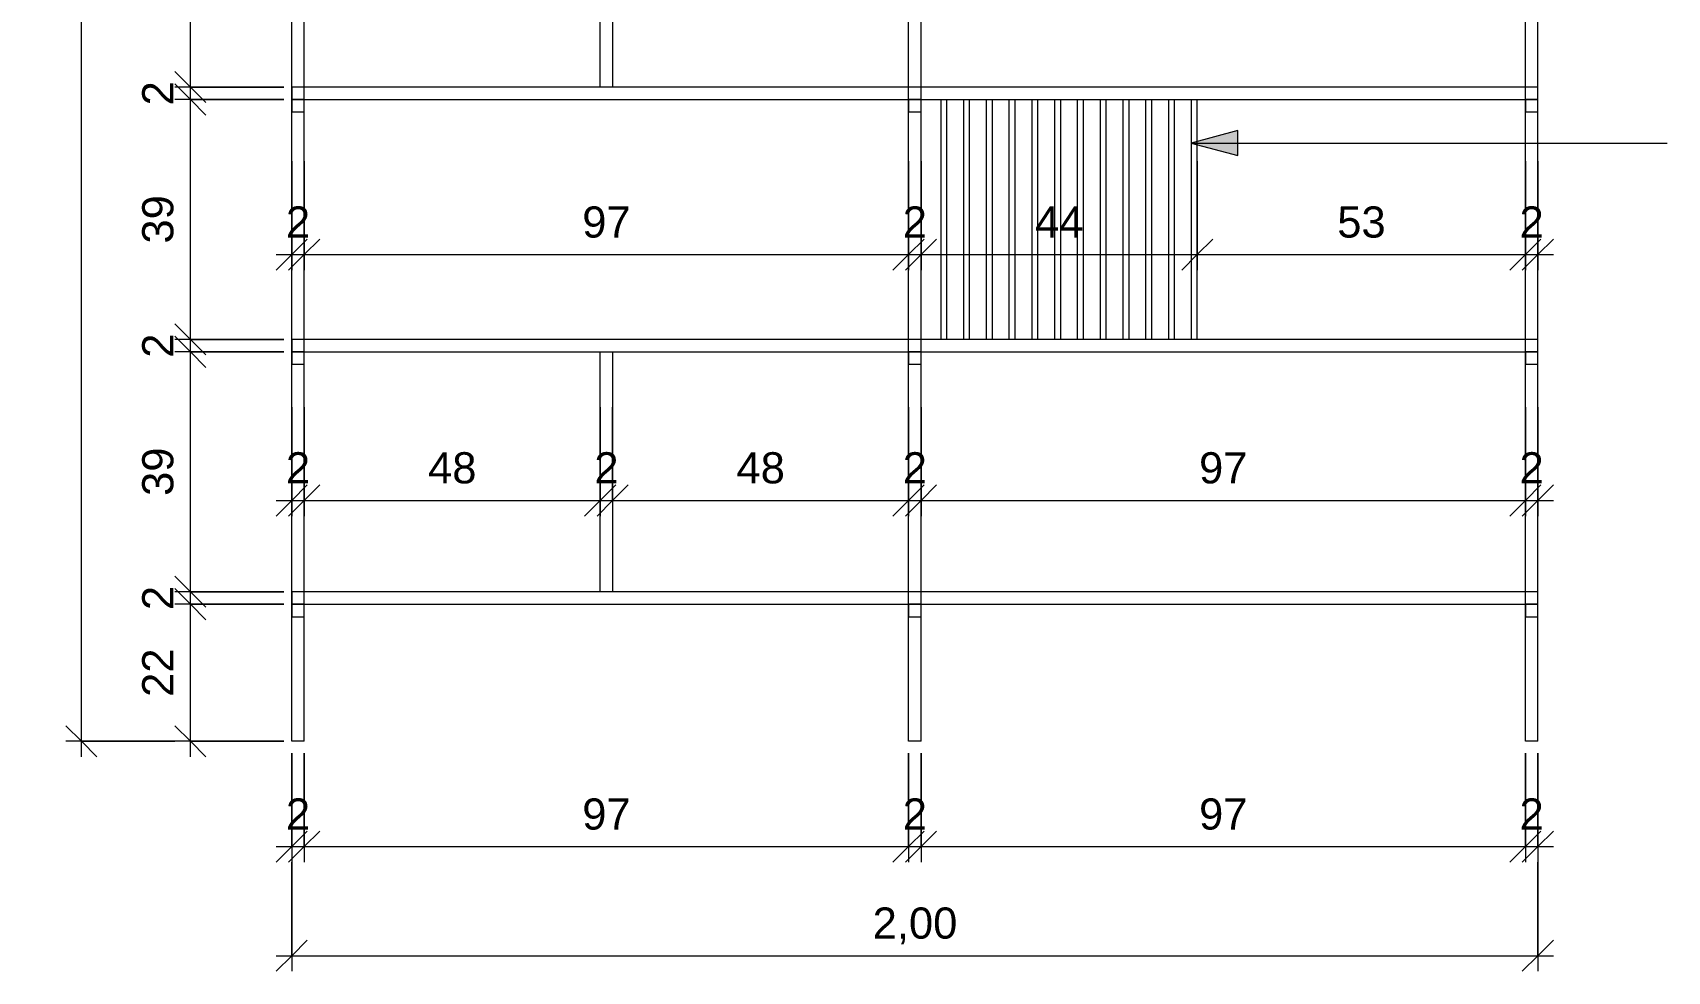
# Model space of a CAD drawing. Header units: millimetres. Extents: x 5688 to 18484, y 2540 to 6636.
# Drawn here: x 12798 to 15422, y 2631 to 4137 of the extents above; entities that cross this region are included whole.
import ezdxf

# ---------------------------------------------------------------- set-up
doc = ezdxf.new("R2010")
doc.units = ezdxf.units.MM
doc.linetypes.add('Overhead', pattern=[3.96875, 2.38125, -1.5875])
for name, color, linetype, lineweight in [('A-ANNO-DIMS', 211, 'Continuous', 9), ('A-ANNO-DIMS-25', 211, 'Continuous', 9), ('A-FLOR-OVHD', 1, 'Overhead', 9), ('G-ANNO-TEXT', 231, 'Continuous', 9), ('I-FURN', 30, 'Continuous', 9)]:
    doc.layers.add(name, color=color, linetype=linetype, lineweight=lineweight)
doc.styles.add('@Arial Unicode MS', font='ARIALUNI.TTF', dxfattribs={"height": 50})
doc.dimstyles.new('CRT_-__Metros_-_Linha_de_chamada_3_5_mm', dxfattribs={"dimscale": 304.8, "dimtxt": 50.292243, "dimasz": 0.164042, "dimexe": 0.082021, "dimexo": 0.0625, "dimgap": 0.04101, "dimtad": 1, "dimlfac": 0.001, "dimrnd": 0.01, "dimzin": 0, "dimdsep": 46, "dimtxsty": '@Arial Unicode MS', "dimblk1": 'OBLIQUE', "dimblk2": 'OBLIQUE', "dimsah": 1, "dimcen": 0.09, "dimdle": 0.082021, "dimazin": 0, "dimtfac": 1, "dimtdec": 4, "dimtix": 1, "dimtmove": 0, "dimatfit": 3, "dimfxl": 0.492126, "dimfxlon": 1, "dimtvp": 1, "dimtolj": 1, "dimtzin": 0, "dimarcsym": 2})
doc.dimstyles.new('CRT_-__Metros_-_Linha_de_chamada_3_5_mm_1', dxfattribs={"dimscale": 304.8, "dimtxt": 50.292243, "dimasz": 0.164042, "dimexe": 0.082021, "dimexo": 0.0625, "dimgap": 0.04101, "dimtad": 1, "dimdec": 0, "dimlfac": 0.1, "dimdsep": 46, "dimtxsty": '@Arial Unicode MS', "dimblk1": 'OBLIQUE', "dimblk2": 'OBLIQUE', "dimsah": 1, "dimcen": 0.09, "dimdle": 0.082021, "dimazin": 0, "dimtfac": 1, "dimtdec": 4, "dimtix": 1, "dimtmove": 0, "dimatfit": 3, "dimfxl": 0.492126, "dimfxlon": 1, "dimtvp": 1, "dimtolj": 1, "dimtzin": 0, "dimarcsym": 2})

# ---------------------------------------------------------------- blocks, each defined once
blk = doc.blocks.new('estante - estante-4589433-VISTA FRONTAL ESTANTE MEZANINO')
at = {"layer": 'I-FURN'}
for p, q in [((7479.7, 5670), (5479.7, 5670)), ((5479.7, 5670), (5479.7, 5650)), ((7479.7, 5650), (7479.7, 5670)), ((5479.7, 5650), (7479.7, 5650)), ((5499.7, 5650), (5479.7, 5650)), ((5479.7, 5650), (5479.7, 5630)), ((5479.7, 5650), (5499.7, 5650)), ((5479.7, 3000), (5479.7, 5650)), ((5499.7, 5630), (5499.7, 5650)), ((5499.7, 3000), (5499.7, 5650)), ((6489.7, 5650), (6469.7, 5650)), ((6469.7, 5650), (6469.7, 5630)), ((6469.7, 5650), (6489.7, 5650)), ((6469.7, 3000), (6469.7, 5650)), ((6489.7, 5630), (6489.7, 5650)), ((6489.7, 3000), (6489.7, 5650)), ((6521.2, 5650), (6521.2, 5265)), ((6531.2, 5265), (6531.2, 5650)), ((6557.7, 5650), (6557.7, 5265)), ((6567.7, 5265), (6567.7, 5650)), ((6594.3, 5650), (6594.3, 5265)), ((6604.3, 5265), (6604.3, 5650)), ((6630.8, 5650), (6630.8, 5265)), ((6640.8, 5265), (6640.8, 5650)), ((6667.3, 5650), (6667.3, 5265)), ((6677.3, 5265), (6677.3, 5650)), ((6703.9, 5650), (6703.9, 5265)), ((6713.9, 5265), (6713.9, 5650)), ((6740.4, 5650), (6740.4, 5265)), ((6750.4, 5265), (6750.4, 5650)), ((6777, 5650), (6777, 5265)), ((6787, 5265), (6787, 5650)), ((6813.5, 5650), (6813.5, 5265)), ((6823.5, 5265), (6823.5, 5650)), ((6850, 5650), (6850, 5265)), ((6860, 5265), (6860, 5650)), ((6886.6, 5650), (6886.6, 5265)), ((6896.6, 5265), (6896.6, 5650)), ((6923.1, 5650), (6923.1, 5265)), ((6933.1, 5265), (6933.1, 5650)), ((7479.7, 5650), (7459.7, 5650)), ((7459.7, 5650), (7459.7, 5630)), ((7459.7, 5650), (7479.7, 5650)), ((7459.7, 3000), (7459.7, 5650)), ((7479.7, 5630), (7479.7, 5650)), ((7479.7, 3000), (7479.7, 5650)), ((5479.7, 5630), (5499.7, 5630)), ((6469.7, 5630), (6489.7, 5630)), ((7459.7, 5630), (7479.7, 5630)), ((7479.7, 5265), (5479.7, 5265)), ((5479.7, 5265), (5479.7, 5245)), ((7479.7, 5245), (7479.7, 5265)), ((5479.7, 5245), (7479.7, 5245)), ((5499.7, 5245), (5479.7, 5245)), ((5479.7, 5245), (5479.7, 5225)), ((5479.7, 5225), (5499.7, 5225)), ((5499.7, 5225), (5499.7, 5245)), ((5974.7, 5245), (5994.7, 5245)), ((5974.7, 4860), (5974.7, 5245)), ((5994.7, 4860), (5994.7, 5245)), ((6489.7, 5245), (6469.7, 5245)), ((6469.7, 5245), (6469.7, 5225)), ((6469.7, 5225), (6489.7, 5225)), ((6489.7, 5225), (6489.7, 5245)), ((7479.7, 5245), (7459.7, 5245)), ((7459.7, 5245), (7459.7, 5225)), ((7459.7, 5225), (7479.7, 5225)), ((7479.7, 5225), (7479.7, 5245)), ((7479.7, 4860), (5479.7, 4860)), ((5479.7, 4860), (5479.7, 4840)), ((5994.7, 4860), (5974.7, 4860)), ((7479.7, 4840), (7479.7, 4860)), ((5479.7, 4840), (7479.7, 4840)), ((5499.7, 4840), (5479.7, 4840)), ((5479.7, 4840), (5479.7, 4820)), ((5499.7, 4820), (5499.7, 4840)), ((6489.7, 4840), (6469.7, 4840)), ((6469.7, 4840), (6469.7, 4820)), ((6489.7, 4820), (6489.7, 4840)), ((6521.2, 4840), (6521.2, 4455)), ((6531.2, 4455), (6531.2, 4840)), ((6557.7, 4840), (6557.7, 4455)), ((6567.7, 4455), (6567.7, 4840)), ((6594.3, 4840), (6594.3, 4455)), ((6604.3, 4455), (6604.3, 4840)), ((6630.8, 4840), (6630.8, 4455)), ((6640.8, 4455), (6640.8, 4840)), ((6667.3, 4840), (6667.3, 4455)), ((6677.3, 4455), (6677.3, 4840)), ((6703.9, 4840), (6703.9, 4455)), ((6713.9, 4455), (6713.9, 4840)), ((6740.4, 4840), (6740.4, 4455)), ((6750.4, 4455), (6750.4, 4840)), ((6777, 4840), (6777, 4455)), ((6787, 4455), (6787, 4840)), ((6813.5, 4840), (6813.5, 4455)), ((6823.5, 4455), (6823.5, 4840)), ((6850, 4840), (6850, 4455)), ((6860, 4455), (6860, 4840)), ((6886.6, 4840), (6886.6, 4455)), ((6896.6, 4455), (6896.6, 4840)), ((6923.1, 4840), (6923.1, 4455)), ((6933.1, 4455), (6933.1, 4840)), ((7479.7, 4840), (7459.7, 4840)), ((7459.7, 4840), (7459.7, 4820)), ((7479.7, 4820), (7479.7, 4840)), ((5479.7, 4820), (5499.7, 4820)), ((6469.7, 4820), (6489.7, 4820)), ((7459.7, 4820), (7479.7, 4820)), ((7479.7, 4455), (5479.7, 4455)), ((5479.7, 4455), (5479.7, 4435)), ((5479.7, 4435), (7479.7, 4435)), ((5499.7, 4435), (5479.7, 4435)), ((5479.7, 4435), (5479.7, 4415)), ((5499.7, 4415), (5499.7, 4435)), ((5974.7, 4435), (5994.7, 4435)), ((5974.7, 4050), (5974.7, 4435)), ((5994.7, 4050), (5994.7, 4435)), ((6489.7, 4435), (6469.7, 4435)), ((6469.7, 4435), (6469.7, 4415)), ((6489.7, 4415), (6489.7, 4435)), ((7479.7, 4435), (7459.7, 4435)), ((7459.7, 4435), (7459.7, 4415)), ((7479.7, 4435), (7479.7, 4455)), ((7479.7, 4415), (7479.7, 4435)), ((5479.7, 4415), (5499.7, 4415)), ((6469.7, 4415), (6489.7, 4415)), ((7459.7, 4415), (7479.7, 4415)), ((7479.7, 4050), (5479.7, 4050)), ((5479.7, 4050), (5479.7, 4030)), ((5994.7, 4050), (5974.7, 4050)), ((7479.7, 4030), (7479.7, 4050)), ((5479.7, 4030), (7479.7, 4030)), ((5499.7, 4030), (5479.7, 4030)), ((5479.7, 4030), (5479.7, 4010)), ((5499.7, 4010), (5499.7, 4030)), ((6489.7, 4030), (6469.7, 4030)), ((6469.7, 4030), (6469.7, 4010)), ((6489.7, 4010), (6489.7, 4030)), ((6521.2, 4030), (6521.2, 3645)), ((6531.2, 3645), (6531.2, 4030)), ((6557.7, 4030), (6557.7, 3645)), ((6567.7, 3645), (6567.7, 4030)), ((6594.3, 4030), (6594.3, 3645)), ((6604.3, 3645), (6604.3, 4030)), ((6630.8, 4030), (6630.8, 3645)), ((6640.8, 3645), (6640.8, 4030)), ((6667.3, 4030), (6667.3, 3645)), ((6677.3, 3645), (6677.3, 4030)), ((6703.9, 4030), (6703.9, 3645)), ((6713.9, 3645), (6713.9, 4030)), ((6740.4, 4030), (6740.4, 3645)), ((6750.4, 3645), (6750.4, 4030)), ((6777, 4030), (6777, 3645)), ((6787, 3645), (6787, 4030)), ((6813.5, 4030), (6813.5, 3645)), ((6823.5, 3645), (6823.5, 4030)), ((6850, 4030), (6850, 3645)), ((6860, 3645), (6860, 4030)), ((6886.6, 4030), (6886.6, 3645)), ((6896.6, 3645), (6896.6, 4030)), ((6923.1, 4030), (6923.1, 3645)), ((6933.1, 3645), (6933.1, 4030)), ((7479.7, 4030), (7459.7, 4030)), ((7459.7, 4030), (7459.7, 4010)), ((7479.7, 4010), (7479.7, 4030)), ((5479.7, 4010), (5499.7, 4010)), ((6469.7, 4010), (6489.7, 4010)), ((7459.7, 4010), (7479.7, 4010)), ((7479.7, 3645), (5479.7, 3645)), ((5479.7, 3645), (5479.7, 3625)), ((5479.7, 3625), (7479.7, 3625)), ((5499.7, 3625), (5479.7, 3625)), ((5479.7, 3625), (5479.7, 3605)), ((5499.7, 3605), (5499.7, 3625)), ((5974.7, 3625), (5994.7, 3625)), ((5974.7, 3240), (5974.7, 3625)), ((5994.7, 3240), (5994.7, 3625)), ((6489.7, 3625), (6469.7, 3625)), ((6469.7, 3625), (6469.7, 3605)), ((6489.7, 3605), (6489.7, 3625)), ((7479.7, 3625), (7459.7, 3625)), ((7459.7, 3625), (7459.7, 3605)), ((7479.7, 3625), (7479.7, 3645)), ((7479.7, 3605), (7479.7, 3625)), ((5479.7, 3605), (5499.7, 3605)), ((6469.7, 3605), (6489.7, 3605)), ((7459.7, 3605), (7479.7, 3605)), ((7479.7, 3240), (5479.7, 3240)), ((5479.7, 3240), (5479.7, 3220)), ((5994.7, 3240), (5974.7, 3240)), ((7479.7, 3220), (7479.7, 3240)), ((5479.7, 3220), (7479.7, 3220)), ((5499.7, 3220), (5479.7, 3220)), ((5479.7, 3220), (5479.7, 3200)), ((5499.7, 3200), (5499.7, 3220)), ((6489.7, 3220), (6469.7, 3220)), ((6469.7, 3220), (6469.7, 3200)), ((6489.7, 3200), (6489.7, 3220)), ((7479.7, 3220), (7459.7, 3220)), ((7459.7, 3220), (7459.7, 3200)), ((7479.7, 3200), (7479.7, 3220)), ((5479.7, 3200), (5499.7, 3200)), ((6469.7, 3200), (6489.7, 3200)), ((7459.7, 3200), (7479.7, 3200)), ((5499.7, 3000), (5479.7, 3000)), ((6489.7, 3000), (6469.7, 3000)), ((7479.7, 3000), (7459.7, 3000))]:
    blk.add_line(p, q, dxfattribs=at)
blk = doc.blocks.new('DIMBLOCK3-VISTA FRONTAL ESTANTE MEZANINO')
at = {"layer": 'A-ANNO-DIMS-25', "lineweight": 18}
for p, q in [((13051.5, 3220), (13026.5, 3245)), ((13051.5, 3220), (13076.5, 3195)), ((13051.5, 3000), (13026.5, 3025)), ((13051.5, 3000), (13076.5, 2975))]:
    blk.add_line(p, q, dxfattribs=at)
at = {"layer": 'A-ANNO-DIMS-25'}
for p, q in [((13201.5, 3220), (13026.5, 3220)), ((13051.5, 2975), (13051.5, 3220)), ((13051.5, 3220), (13201.5, 3220)), ((13201.5, 3000), (13026.5, 3000)), ((13051.5, 3000), (13201.5, 3000))]:
    blk.add_line(p, q, dxfattribs=at)
at = {"layer": 'A-ANNO-DIMS-25', "color": 0, "insert": (12974.1, 3071.3), "char_height": 50, "width": 92.937, "attachment_point": 1, "rotation": 90, "line_spacing_factor": 1.117605, "style": '@Arial Unicode MS'}
blk.add_mtext('22', dxfattribs=at)
blk = doc.blocks.new('_Oblique')
at = {"color": 0, "linetype": 'ByBlock', "lineweight": -2}
blk.add_line((-0.5, -0.5), (0.5, 0.5), dxfattribs=at)
blk = doc.blocks.new('DIMBLOCK4-VISTA FRONTAL ESTANTE MEZANINO')
at = {"layer": 'A-ANNO-DIMS-25', "lineweight": 18}
for p, q in [((13051.5, 3240), (13026.5, 3265)), ((13051.5, 3220), (13026.5, 3245)), ((13051.5, 3240), (13076.5, 3215)), ((13051.5, 3220), (13076.5, 3195))]:
    blk.add_line(p, q, dxfattribs=at)
at = {"layer": 'A-ANNO-DIMS-25'}
for p, q in [((13201.5, 3240), (13026.5, 3240)), ((13051.5, 3220), (13051.5, 3240)), ((13051.5, 3240), (13201.5, 3240)), ((13201.5, 3220), (13026.5, 3220)), ((13051.5, 3220), (13201.5, 3220))]:
    blk.add_line(p, q, dxfattribs=at)
at = {"layer": 'A-ANNO-DIMS-25', "color": 0, "insert": (12974.1, 3210.6), "char_height": 50, "width": 46.468, "attachment_point": 1, "rotation": 90, "line_spacing_factor": 1.117605, "style": '@Arial Unicode MS'}
blk.add_mtext('2', dxfattribs=at)
blk = doc.blocks.new('DIMBLOCK5-VISTA FRONTAL ESTANTE MEZANINO')
at = {"layer": 'A-ANNO-DIMS-25', "lineweight": 18}
for p, q in [((13051.5, 3625), (13026.5, 3650)), ((13051.5, 3625), (13076.5, 3600)), ((13051.5, 3240), (13026.5, 3265)), ((13051.5, 3240), (13076.5, 3215))]:
    blk.add_line(p, q, dxfattribs=at)
at = {"layer": 'A-ANNO-DIMS-25'}
for p, q in [((13201.5, 3625), (13026.5, 3625)), ((13051.5, 3240), (13051.5, 3625)), ((13051.5, 3625), (13201.5, 3625)), ((13201.5, 3240), (13026.5, 3240)), ((13051.5, 3240), (13201.5, 3240))]:
    blk.add_line(p, q, dxfattribs=at)
at = {"layer": 'A-ANNO-DIMS-25', "color": 0, "insert": (12974.1, 3393.8), "char_height": 50, "width": 92.937, "attachment_point": 1, "rotation": 90, "line_spacing_factor": 1.117605, "style": '@Arial Unicode MS'}
blk.add_mtext('39', dxfattribs=at)
blk = doc.blocks.new('DIMBLOCK6-VISTA FRONTAL ESTANTE MEZANINO')
at = {"layer": 'A-ANNO-DIMS-25', "lineweight": 18}
for p, q in [((13051.5, 3645), (13026.5, 3670)), ((13051.5, 3625), (13026.5, 3650)), ((13051.5, 3645), (13076.5, 3620)), ((13051.5, 3625), (13076.5, 3600))]:
    blk.add_line(p, q, dxfattribs=at)
at = {"layer": 'A-ANNO-DIMS-25'}
for p, q in [((13201.5, 3645), (13026.5, 3645)), ((13201.5, 3625), (13026.5, 3625)), ((13051.5, 3625), (13051.5, 3645)), ((13051.5, 3645), (13201.5, 3645)), ((13051.5, 3625), (13201.5, 3625))]:
    blk.add_line(p, q, dxfattribs=at)
at = {"layer": 'A-ANNO-DIMS-25', "color": 0, "insert": (12974.1, 3615.6), "char_height": 50, "width": 46.468, "attachment_point": 1, "rotation": 90, "line_spacing_factor": 1.117605, "style": '@Arial Unicode MS'}
blk.add_mtext('2', dxfattribs=at)
blk = doc.blocks.new('DIMBLOCK7-VISTA FRONTAL ESTANTE MEZANINO')
at = {"layer": 'A-ANNO-DIMS-25', "lineweight": 18}
for p, q in [((13051.5, 4030), (13026.5, 4055)), ((13051.5, 4030), (13076.5, 4005)), ((13051.5, 3645), (13026.5, 3670)), ((13051.5, 3645), (13076.5, 3620))]:
    blk.add_line(p, q, dxfattribs=at)
at = {"layer": 'A-ANNO-DIMS-25'}
for p, q in [((13201.5, 4030), (13026.5, 4030)), ((13051.5, 3645), (13051.5, 4030)), ((13051.5, 4030), (13201.5, 4030)), ((13201.5, 3645), (13026.5, 3645)), ((13051.5, 3645), (13201.5, 3645))]:
    blk.add_line(p, q, dxfattribs=at)
at = {"layer": 'A-ANNO-DIMS-25', "color": 0, "insert": (12974.1, 3798.8), "char_height": 50, "width": 92.937, "attachment_point": 1, "rotation": 90, "line_spacing_factor": 1.117605, "style": '@Arial Unicode MS'}
blk.add_mtext('39', dxfattribs=at)
blk = doc.blocks.new('DIMBLOCK8-VISTA FRONTAL ESTANTE MEZANINO')
at = {"layer": 'A-ANNO-DIMS-25', "lineweight": 18}
for p, q in [((13051.5, 4050), (13026.5, 4075)), ((13051.5, 4030), (13026.5, 4055)), ((13051.5, 4050), (13076.5, 4025)), ((13051.5, 4030), (13076.5, 4005))]:
    blk.add_line(p, q, dxfattribs=at)
at = {"layer": 'A-ANNO-DIMS-25'}
for p, q in [((13201.5, 4050), (13026.5, 4050)), ((13051.5, 4030), (13051.5, 4050)), ((13051.5, 4050), (13201.5, 4050)), ((13201.5, 4030), (13026.5, 4030)), ((13051.5, 4030), (13201.5, 4030))]:
    blk.add_line(p, q, dxfattribs=at)
at = {"layer": 'A-ANNO-DIMS-25', "color": 0, "insert": (12974.1, 4020.6), "char_height": 50, "width": 46.468, "attachment_point": 1, "rotation": 90, "line_spacing_factor": 1.117605, "style": '@Arial Unicode MS'}
blk.add_mtext('2', dxfattribs=at)
blk = doc.blocks.new('DIMBLOCK9-VISTA FRONTAL ESTANTE MEZANINO')
at = {"layer": 'A-ANNO-DIMS-25', "lineweight": 18}
for p, q in [((13051.5, 4435), (13026.5, 4460)), ((13051.5, 4435), (13076.5, 4410)), ((13051.5, 4050), (13026.5, 4075)), ((13051.5, 4050), (13076.5, 4025))]:
    blk.add_line(p, q, dxfattribs=at)
at = {"layer": 'A-ANNO-DIMS-25'}
for p, q in [((13201.5, 4435), (13026.5, 4435)), ((13051.5, 4050), (13051.5, 4435)), ((13051.5, 4435), (13201.5, 4435)), ((13201.5, 4050), (13026.5, 4050)), ((13051.5, 4050), (13201.5, 4050))]:
    blk.add_line(p, q, dxfattribs=at)
at = {"layer": 'A-ANNO-DIMS-25', "color": 0, "insert": (12974.1, 4203.8), "char_height": 50, "width": 92.937, "attachment_point": 1, "rotation": 90, "line_spacing_factor": 1.117605, "style": '@Arial Unicode MS'}
blk.add_mtext('39', dxfattribs=at)
blk = doc.blocks.new('DIMBLOCK17-VISTA FRONTAL ESTANTE MEZANINO')
at = {"layer": 'A-ANNO-DIMS-25'}
for p, q in [((13214.2, 2980.9), (13214.2, 2805.9)), ((13214.2, 2830.9), (13214.2, 2980.9)), ((13234.2, 2980.9), (13234.2, 2805.9)), ((13234.2, 2830.9), (13234.2, 2980.9)), ((13189.2, 2830.9), (13234.2, 2830.9))]:
    blk.add_line(p, q, dxfattribs=at)
at = {"layer": 'A-ANNO-DIMS-25', "lineweight": 18}
for p, q in [((13214.2, 2830.9), (13239.2, 2855.9)), ((13234.2, 2830.9), (13259.2, 2855.9)), ((13214.2, 2830.9), (13189.2, 2805.9)), ((13234.2, 2830.9), (13209.2, 2805.9))]:
    blk.add_line(p, q, dxfattribs=at)
at = {"layer": 'A-ANNO-DIMS-25', "color": 0, "insert": (13204.9, 2908.3), "char_height": 50, "width": 46.468, "attachment_point": 1, "line_spacing_factor": 1.117605, "style": '@Arial Unicode MS'}
blk.add_mtext('2', dxfattribs=at)
blk = doc.blocks.new('DIMBLOCK18-VISTA FRONTAL ESTANTE MEZANINO')
at = {"layer": 'A-ANNO-DIMS-25'}
for p, q in [((13234.2, 2980.9), (13234.2, 2805.9)), ((13234.2, 2830.9), (13234.2, 2980.9)), ((14204.2, 2980.9), (14204.2, 2805.9)), ((14204.2, 2830.9), (14204.2, 2980.9)), ((13234.2, 2830.9), (14204.2, 2830.9))]:
    blk.add_line(p, q, dxfattribs=at)
at = {"layer": 'A-ANNO-DIMS-25', "lineweight": 18}
for p, q in [((13234.2, 2830.9), (13259.2, 2855.9)), ((14204.2, 2830.9), (14229.2, 2855.9)), ((13234.2, 2830.9), (13209.2, 2805.9)), ((14204.2, 2830.9), (14179.2, 2805.9))]:
    blk.add_line(p, q, dxfattribs=at)
at = {"layer": 'A-ANNO-DIMS-25', "color": 0, "insert": (13680.5, 2908.3), "char_height": 50, "width": 92.937, "attachment_point": 1, "line_spacing_factor": 1.117605, "style": '@Arial Unicode MS'}
blk.add_mtext('97', dxfattribs=at)
blk = doc.blocks.new('DIMBLOCK19-VISTA FRONTAL ESTANTE MEZANINO')
at = {"layer": 'A-ANNO-DIMS-25'}
for p, q in [((14204.2, 2980.9), (14204.2, 2805.9)), ((14204.2, 2830.9), (14204.2, 2980.9)), ((14224.2, 2980.9), (14224.2, 2805.9)), ((14224.2, 2830.9), (14224.2, 2980.9)), ((14204.2, 2830.9), (14224.2, 2830.9))]:
    blk.add_line(p, q, dxfattribs=at)
at = {"layer": 'A-ANNO-DIMS-25', "lineweight": 18}
for p, q in [((14204.2, 2830.9), (14229.2, 2855.9)), ((14224.2, 2830.9), (14249.2, 2855.9)), ((14204.2, 2830.9), (14179.2, 2805.9)), ((14224.2, 2830.9), (14199.2, 2805.9))]:
    blk.add_line(p, q, dxfattribs=at)
at = {"layer": 'A-ANNO-DIMS-25', "color": 0, "insert": (14194.9, 2908.3), "char_height": 50, "width": 46.468, "attachment_point": 1, "line_spacing_factor": 1.117605, "style": '@Arial Unicode MS'}
blk.add_mtext('2', dxfattribs=at)
blk = doc.blocks.new('DIMBLOCK20-VISTA FRONTAL ESTANTE MEZANINO')
at = {"layer": 'A-ANNO-DIMS-25'}
for p, q in [((14224.2, 2980.9), (14224.2, 2805.9)), ((14224.2, 2830.9), (14224.2, 2980.9)), ((15194.2, 2980.9), (15194.2, 2805.9)), ((15194.2, 2830.9), (15194.2, 2980.9)), ((14224.2, 2830.9), (15194.2, 2830.9))]:
    blk.add_line(p, q, dxfattribs=at)
at = {"layer": 'A-ANNO-DIMS-25', "lineweight": 18}
for p, q in [((14224.2, 2830.9), (14249.2, 2855.9)), ((15194.2, 2830.9), (15219.2, 2855.9)), ((14224.2, 2830.9), (14199.2, 2805.9)), ((15194.2, 2830.9), (15169.2, 2805.9))]:
    blk.add_line(p, q, dxfattribs=at)
at = {"layer": 'A-ANNO-DIMS-25', "color": 0, "insert": (14670.5, 2908.3), "char_height": 50, "width": 92.937, "attachment_point": 1, "line_spacing_factor": 1.117605, "style": '@Arial Unicode MS'}
blk.add_mtext('97', dxfattribs=at)
blk = doc.blocks.new('DIMBLOCK21-VISTA FRONTAL ESTANTE MEZANINO')
at = {"layer": 'A-ANNO-DIMS-25'}
for p, q in [((15194.2, 2980.9), (15194.2, 2805.9)), ((15194.2, 2830.9), (15194.2, 2980.9)), ((15214.2, 2980.9), (15214.2, 2805.9)), ((15214.2, 2830.9), (15214.2, 2980.9)), ((15194.2, 2830.9), (15239.2, 2830.9))]:
    blk.add_line(p, q, dxfattribs=at)
at = {"layer": 'A-ANNO-DIMS-25', "lineweight": 18}
for p, q in [((15194.2, 2830.9), (15219.2, 2855.9)), ((15214.2, 2830.9), (15239.2, 2855.9)), ((15194.2, 2830.9), (15169.2, 2805.9)), ((15214.2, 2830.9), (15189.2, 2805.9))]:
    blk.add_line(p, q, dxfattribs=at)
at = {"layer": 'A-ANNO-DIMS-25', "color": 0, "insert": (15184.9, 2908.3), "char_height": 50, "width": 46.468, "attachment_point": 1, "line_spacing_factor": 1.117605, "style": '@Arial Unicode MS'}
blk.add_mtext('2', dxfattribs=at)
blk = doc.blocks.new('DIMBLOCK22-VISTA FRONTAL ESTANTE MEZANINO')
at = {"layer": 'A-ANNO-DIMS-25'}
for p, q in [((13214.2, 2805.9), (13214.2, 2630.9)), ((13214.2, 2655.9), (13214.2, 2805.9)), ((15214.2, 2805.9), (15214.2, 2630.9)), ((15214.2, 2655.9), (15214.2, 2805.9)), ((13189.2, 2655.9), (15239.2, 2655.9))]:
    blk.add_line(p, q, dxfattribs=at)
at = {"layer": 'A-ANNO-DIMS-25', "lineweight": 18}
for p, q in [((13214.2, 2655.9), (13239.2, 2680.9)), ((15214.2, 2655.9), (15239.2, 2680.9)), ((13214.2, 2655.9), (13189.2, 2630.9)), ((15214.2, 2655.9), (15189.2, 2630.9))]:
    blk.add_line(p, q, dxfattribs=at)
at = {"layer": 'A-ANNO-DIMS-25', "color": 0, "insert": (14146.6, 2733.3), "char_height": 50, "width": 162.337, "attachment_point": 1, "line_spacing_factor": 1.117605, "style": '@Arial Unicode MS'}
blk.add_mtext('2,00', dxfattribs=at)
blk = doc.blocks.new('DIMBLOCK23-VISTA FRONTAL ESTANTE MEZANINO')
at = {"layer": 'A-ANNO-DIMS-25', "lineweight": 18}
for p, q in [((12876.5, 5670), (12851.5, 5695)), ((12876.5, 5670), (12901.5, 5645)), ((12876.5, 3000), (12851.5, 3025)), ((12876.5, 3000), (12901.5, 2975))]:
    blk.add_line(p, q, dxfattribs=at)
at = {"layer": 'A-ANNO-DIMS-25'}
for p, q in [((12876.5, 2975), (12876.5, 5695)), ((13026.5, 5670), (12851.5, 5670)), ((12876.5, 5670), (13026.5, 5670)), ((13026.5, 3000), (12851.5, 3000)), ((12876.5, 3000), (13026.5, 3000))]:
    blk.add_line(p, q, dxfattribs=at)
at = {"layer": 'A-ANNO-DIMS-25', "color": 0, "insert": (12799.1, 4267.4), "char_height": 50, "width": 162.337, "attachment_point": 1, "rotation": 90, "line_spacing_factor": 1.117605, "style": '@Arial Unicode MS'}
blk.add_mtext('2,67', dxfattribs=at)
blk = doc.blocks.new('DIMBLOCK24-VISTA FRONTAL ESTANTE MEZANINO')
at = {"layer": 'A-ANNO-DIMS-25'}
for p, q in [((13214.2, 3536.5), (13214.2, 3361.5)), ((13214.2, 3386.5), (13214.2, 3536.5)), ((13234.2, 3536.5), (13234.2, 3361.5)), ((13234.2, 3386.5), (13234.2, 3536.5)), ((13189.2, 3386.5), (13234.2, 3386.5))]:
    blk.add_line(p, q, dxfattribs=at)
at = {"layer": 'A-ANNO-DIMS-25', "lineweight": 18}
for p, q in [((13214.2, 3386.5), (13239.2, 3411.5)), ((13234.2, 3386.5), (13259.2, 3411.5)), ((13214.2, 3386.5), (13189.2, 3361.5)), ((13234.2, 3386.5), (13209.2, 3361.5))]:
    blk.add_line(p, q, dxfattribs=at)
at = {"layer": 'A-ANNO-DIMS-25', "color": 0, "insert": (13204.9, 3463.9), "char_height": 50, "width": 46.468, "attachment_point": 1, "line_spacing_factor": 1.117605, "style": '@Arial Unicode MS'}
blk.add_mtext('2', dxfattribs=at)
blk = doc.blocks.new('DIMBLOCK25-VISTA FRONTAL ESTANTE MEZANINO')
at = {"layer": 'A-ANNO-DIMS-25'}
for p, q in [((13234.2, 3536.5), (13234.2, 3361.5)), ((13234.2, 3386.5), (13234.2, 3536.5)), ((13709.2, 3536.5), (13709.2, 3361.5)), ((13709.2, 3386.5), (13709.2, 3536.5)), ((13234.2, 3386.5), (13709.2, 3386.5))]:
    blk.add_line(p, q, dxfattribs=at)
at = {"layer": 'A-ANNO-DIMS-25', "lineweight": 18}
for p, q in [((13234.2, 3386.5), (13259.2, 3411.5)), ((13709.2, 3386.5), (13734.2, 3411.5)), ((13234.2, 3386.5), (13209.2, 3361.5)), ((13709.2, 3386.5), (13684.2, 3361.5))]:
    blk.add_line(p, q, dxfattribs=at)
at = {"layer": 'A-ANNO-DIMS-25', "color": 0, "insert": (13433, 3463.9), "char_height": 50, "width": 92.937, "attachment_point": 1, "line_spacing_factor": 1.117605, "style": '@Arial Unicode MS'}
blk.add_mtext('48', dxfattribs=at)
blk = doc.blocks.new('DIMBLOCK26-VISTA FRONTAL ESTANTE MEZANINO')
at = {"layer": 'A-ANNO-DIMS-25'}
for p, q in [((13709.2, 3536.5), (13709.2, 3361.5)), ((13709.2, 3386.5), (13709.2, 3536.5)), ((13729.2, 3536.5), (13729.2, 3361.5)), ((13729.2, 3386.5), (13729.2, 3536.5)), ((13709.2, 3386.5), (13729.2, 3386.5))]:
    blk.add_line(p, q, dxfattribs=at)
at = {"layer": 'A-ANNO-DIMS-25', "lineweight": 18}
for p, q in [((13709.2, 3386.5), (13734.2, 3411.5)), ((13729.2, 3386.5), (13754.2, 3411.5)), ((13709.2, 3386.5), (13684.2, 3361.5)), ((13729.2, 3386.5), (13704.2, 3361.5))]:
    blk.add_line(p, q, dxfattribs=at)
at = {"layer": 'A-ANNO-DIMS-25', "color": 0, "insert": (13699.9, 3463.9), "char_height": 50, "width": 46.468, "attachment_point": 1, "line_spacing_factor": 1.117605, "style": '@Arial Unicode MS'}
blk.add_mtext('2', dxfattribs=at)
blk = doc.blocks.new('DIMBLOCK27-VISTA FRONTAL ESTANTE MEZANINO')
at = {"layer": 'A-ANNO-DIMS-25'}
for p, q in [((13729.2, 3536.5), (13729.2, 3361.5)), ((13729.2, 3386.5), (13729.2, 3536.5)), ((14204.2, 3536.5), (14204.2, 3361.5)), ((14204.2, 3386.5), (14204.2, 3536.5)), ((13729.2, 3386.5), (14204.2, 3386.5))]:
    blk.add_line(p, q, dxfattribs=at)
at = {"layer": 'A-ANNO-DIMS-25', "lineweight": 18}
for p, q in [((13729.2, 3386.5), (13754.2, 3411.5)), ((14204.2, 3386.5), (14229.2, 3411.5)), ((13729.2, 3386.5), (13704.2, 3361.5)), ((14204.2, 3386.5), (14179.2, 3361.5))]:
    blk.add_line(p, q, dxfattribs=at)
at = {"layer": 'A-ANNO-DIMS-25', "color": 0, "insert": (13928, 3463.9), "char_height": 50, "width": 92.937, "attachment_point": 1, "line_spacing_factor": 1.117605, "style": '@Arial Unicode MS'}
blk.add_mtext('48', dxfattribs=at)
blk = doc.blocks.new('DIMBLOCK28-VISTA FRONTAL ESTANTE MEZANINO')
at = {"layer": 'A-ANNO-DIMS-25'}
for p, q in [((14204.2, 3536.5), (14204.2, 3361.5)), ((14204.2, 3386.5), (14204.2, 3536.5)), ((14224.2, 3536.5), (14224.2, 3361.5)), ((14224.2, 3386.5), (14224.2, 3536.5)), ((14204.2, 3386.5), (14224.2, 3386.5))]:
    blk.add_line(p, q, dxfattribs=at)
at = {"layer": 'A-ANNO-DIMS-25', "lineweight": 18}
for p, q in [((14204.2, 3386.5), (14229.2, 3411.5)), ((14224.2, 3386.5), (14249.2, 3411.5)), ((14204.2, 3386.5), (14179.2, 3361.5)), ((14224.2, 3386.5), (14199.2, 3361.5))]:
    blk.add_line(p, q, dxfattribs=at)
at = {"layer": 'A-ANNO-DIMS-25', "color": 0, "insert": (14194.9, 3463.9), "char_height": 50, "width": 46.468, "attachment_point": 1, "line_spacing_factor": 1.117605, "style": '@Arial Unicode MS'}
blk.add_mtext('2', dxfattribs=at)
blk = doc.blocks.new('DIMBLOCK29-VISTA FRONTAL ESTANTE MEZANINO')
at = {"layer": 'A-ANNO-DIMS-25'}
for p, q in [((14224.2, 3536.5), (14224.2, 3361.5)), ((14224.2, 3386.5), (14224.2, 3536.5)), ((15194.2, 3536.5), (15194.2, 3361.5)), ((15194.2, 3386.5), (15194.2, 3536.5)), ((14224.2, 3386.5), (15194.2, 3386.5))]:
    blk.add_line(p, q, dxfattribs=at)
at = {"layer": 'A-ANNO-DIMS-25', "lineweight": 18}
for p, q in [((14224.2, 3386.5), (14249.2, 3411.5)), ((15194.2, 3386.5), (15219.2, 3411.5)), ((14224.2, 3386.5), (14199.2, 3361.5)), ((15194.2, 3386.5), (15169.2, 3361.5))]:
    blk.add_line(p, q, dxfattribs=at)
at = {"layer": 'A-ANNO-DIMS-25', "color": 0, "insert": (14670.5, 3463.9), "char_height": 50, "width": 92.937, "attachment_point": 1, "line_spacing_factor": 1.117605, "style": '@Arial Unicode MS'}
blk.add_mtext('97', dxfattribs=at)
blk = doc.blocks.new('DIMBLOCK30-VISTA FRONTAL ESTANTE MEZANINO')
at = {"layer": 'A-ANNO-DIMS-25'}
for p, q in [((15194.2, 3536.5), (15194.2, 3361.5)), ((15194.2, 3386.5), (15194.2, 3536.5)), ((15214.2, 3536.5), (15214.2, 3361.5)), ((15214.2, 3386.5), (15214.2, 3536.5)), ((15194.2, 3386.5), (15239.2, 3386.5))]:
    blk.add_line(p, q, dxfattribs=at)
at = {"layer": 'A-ANNO-DIMS-25', "lineweight": 18}
for p, q in [((15194.2, 3386.5), (15219.2, 3411.5)), ((15214.2, 3386.5), (15239.2, 3411.5)), ((15194.2, 3386.5), (15169.2, 3361.5)), ((15214.2, 3386.5), (15189.2, 3361.5))]:
    blk.add_line(p, q, dxfattribs=at)
at = {"layer": 'A-ANNO-DIMS-25', "color": 0, "insert": (15184.9, 3463.9), "char_height": 50, "width": 46.468, "attachment_point": 1, "line_spacing_factor": 1.117605, "style": '@Arial Unicode MS'}
blk.add_mtext('2', dxfattribs=at)
blk = doc.blocks.new('DIMBLOCK31-VISTA FRONTAL ESTANTE MEZANINO')
at = {"layer": 'A-ANNO-DIMS-25'}
for p, q in [((13214.2, 3931), (13214.2, 3756)), ((13214.2, 3781), (13214.2, 3931)), ((13234.2, 3931), (13234.2, 3756)), ((13234.2, 3781), (13234.2, 3931)), ((13189.2, 3781), (13234.2, 3781))]:
    blk.add_line(p, q, dxfattribs=at)
at = {"layer": 'A-ANNO-DIMS-25', "lineweight": 18}
for p, q in [((13214.2, 3781), (13239.2, 3806)), ((13234.2, 3781), (13259.2, 3806)), ((13214.2, 3781), (13189.2, 3756)), ((13234.2, 3781), (13209.2, 3756))]:
    blk.add_line(p, q, dxfattribs=at)
at = {"layer": 'A-ANNO-DIMS-25', "color": 0, "insert": (13204.9, 3858.4), "char_height": 50, "width": 46.468, "attachment_point": 1, "line_spacing_factor": 1.117605, "style": '@Arial Unicode MS'}
blk.add_mtext('2', dxfattribs=at)
blk = doc.blocks.new('DIMBLOCK32-VISTA FRONTAL ESTANTE MEZANINO')
at = {"layer": 'A-ANNO-DIMS-25'}
for p, q in [((13234.2, 3931), (13234.2, 3756)), ((13234.2, 3781), (13234.2, 3931)), ((14204.2, 3931), (14204.2, 3756)), ((14204.2, 3781), (14204.2, 3931)), ((13234.2, 3781), (14204.2, 3781))]:
    blk.add_line(p, q, dxfattribs=at)
at = {"layer": 'A-ANNO-DIMS-25', "lineweight": 18}
for p, q in [((13234.2, 3781), (13259.2, 3806)), ((14204.2, 3781), (14229.2, 3806)), ((13234.2, 3781), (13209.2, 3756)), ((14204.2, 3781), (14179.2, 3756))]:
    blk.add_line(p, q, dxfattribs=at)
at = {"layer": 'A-ANNO-DIMS-25', "color": 0, "insert": (13680.5, 3858.4), "char_height": 50, "width": 92.937, "attachment_point": 1, "line_spacing_factor": 1.117605, "style": '@Arial Unicode MS'}
blk.add_mtext('97', dxfattribs=at)
blk = doc.blocks.new('DIMBLOCK33-VISTA FRONTAL ESTANTE MEZANINO')
at = {"layer": 'A-ANNO-DIMS-25'}
for p, q in [((14204.2, 3931), (14204.2, 3756)), ((14204.2, 3781), (14204.2, 3931)), ((14224.2, 3931), (14224.2, 3756)), ((14224.2, 3781), (14224.2, 3931)), ((14204.2, 3781), (14224.2, 3781))]:
    blk.add_line(p, q, dxfattribs=at)
at = {"layer": 'A-ANNO-DIMS-25', "lineweight": 18}
for p, q in [((14204.2, 3781), (14229.2, 3806)), ((14224.2, 3781), (14249.2, 3806)), ((14204.2, 3781), (14179.2, 3756)), ((14224.2, 3781), (14199.2, 3756))]:
    blk.add_line(p, q, dxfattribs=at)
at = {"layer": 'A-ANNO-DIMS-25', "color": 0, "insert": (14194.9, 3858.4), "char_height": 50, "width": 46.468, "attachment_point": 1, "line_spacing_factor": 1.117605, "style": '@Arial Unicode MS'}
blk.add_mtext('2', dxfattribs=at)
blk = doc.blocks.new('DIMBLOCK34-VISTA FRONTAL ESTANTE MEZANINO')
at = {"layer": 'A-ANNO-DIMS-25'}
for p, q in [((14224.2, 3931), (14224.2, 3756)), ((14224.2, 3781), (14224.2, 3931)), ((14667.7, 3931), (14667.7, 3756)), ((14667.7, 3781), (14667.7, 3931)), ((14224.2, 3781), (14667.7, 3781))]:
    blk.add_line(p, q, dxfattribs=at)
at = {"layer": 'A-ANNO-DIMS-25', "lineweight": 18}
for p, q in [((14224.2, 3781), (14249.2, 3806)), ((14667.7, 3781), (14692.7, 3806)), ((14224.2, 3781), (14199.2, 3756)), ((14667.7, 3781), (14642.7, 3756))]:
    blk.add_line(p, q, dxfattribs=at)
at = {"layer": 'A-ANNO-DIMS-25', "color": 0, "insert": (14407.3, 3858.4), "char_height": 50, "width": 92.937, "attachment_point": 1, "line_spacing_factor": 1.117605, "style": '@Arial Unicode MS'}
blk.add_mtext('44', dxfattribs=at)
blk = doc.blocks.new('DIMBLOCK35-VISTA FRONTAL ESTANTE MEZANINO')
at = {"layer": 'A-ANNO-DIMS-25'}
for p, q in [((14667.7, 3931), (14667.7, 3756)), ((14667.7, 3781), (14667.7, 3931)), ((15194.2, 3931), (15194.2, 3756)), ((15194.2, 3781), (15194.2, 3931)), ((14667.7, 3781), (15194.2, 3781))]:
    blk.add_line(p, q, dxfattribs=at)
at = {"layer": 'A-ANNO-DIMS-25', "lineweight": 18}
for p, q in [((14667.7, 3781), (14692.7, 3806)), ((15194.2, 3781), (15219.2, 3806)), ((14667.7, 3781), (14642.7, 3756)), ((15194.2, 3781), (15169.2, 3756))]:
    blk.add_line(p, q, dxfattribs=at)
at = {"layer": 'A-ANNO-DIMS-25', "color": 0, "insert": (14892.3, 3858.4), "char_height": 50, "width": 92.937, "attachment_point": 1, "line_spacing_factor": 1.117605, "style": '@Arial Unicode MS'}
blk.add_mtext('53', dxfattribs=at)
blk = doc.blocks.new('DIMBLOCK36-VISTA FRONTAL ESTANTE MEZANINO')
at = {"layer": 'A-ANNO-DIMS-25'}
for p, q in [((15194.2, 3931), (15194.2, 3756)), ((15194.2, 3781), (15194.2, 3931)), ((15214.2, 3931), (15214.2, 3756)), ((15214.2, 3781), (15214.2, 3931)), ((15194.2, 3781), (15239.2, 3781))]:
    blk.add_line(p, q, dxfattribs=at)
at = {"layer": 'A-ANNO-DIMS-25', "lineweight": 18}
for p, q in [((15194.2, 3781), (15219.2, 3806)), ((15214.2, 3781), (15239.2, 3806)), ((15194.2, 3781), (15169.2, 3756)), ((15214.2, 3781), (15189.2, 3756))]:
    blk.add_line(p, q, dxfattribs=at)
at = {"layer": 'A-ANNO-DIMS-25', "color": 0, "insert": (15184.9, 3858.4), "char_height": 50, "width": 46.468, "attachment_point": 1, "line_spacing_factor": 1.117605, "style": '@Arial Unicode MS'}
blk.add_mtext('2', dxfattribs=at)

msp = doc.modelspace()

# ---------------------------------------------------------------- hatches: boundary and pattern name
at = {"layer": 'G-ANNO-TEXT'}
msp.add_hatch(color=7, dxfattribs=at).paths.add_polyline_path([(14657.952, 3960.01), (14732.952, 3939.914), (14732.952, 3980.107)])

# ---------------------------------------------------------------- linework, layer by layer
at = {"layer": 'A-FLOR-OVHD'}
msp.add_line((14667.706, 3645), (14667.706, 4030), dxfattribs=at)
at = {"layer": 'G-ANNO-TEXT', "color": 7}
for p, q in [((14732.952, 3980.107), (14657.952, 3960.01)), ((14732.952, 3939.914), (14732.952, 3980.107)), ((14657.952, 3960.01), (14732.952, 3939.914)), ((14657.952, 3960.01), (15422.06, 3960.01))]:
    msp.add_line(p, q, dxfattribs=at)

# ---------------------------------------------------------------- block references
at = {"layer": 'I-FURN'}
msp.add_blockref('estante - estante-4589433-VISTA FRONTAL ESTANTE MEZANINO', (7734.594, 0), dxfattribs=at)

# ---------------------------------------------------------------- dimensions: what is measured, and where the dimension line sits
at = {"layer": 'A-ANNO-DIMS'}
for base, p1, p2, dimstyle, override, picture, middle in [((12876.533, 5670), (13026.533, 3000), (13026.533, 5670), 'CRT_-__Metros_-_Linha_de_chamada_3_5_mm', {"dimpost": '<>', "dimfxl": 2670}, 'DIMBLOCK23-VISTA FRONTAL ESTANTE MEZANINO', (12838.487, 4335)), ((13051.532858592, 4435), (13201.532858592, 4050), (13201.532858592, 4435), 'CRT_-__Metros_-_Linha_de_chamada_3_5_mm_1', {"dimpost": '<>', "dimfxl": 385}, 'DIMBLOCK9-VISTA FRONTAL ESTANTE MEZANINO', (13013.487155851, 4242.5)), ((13051.533, 4050), (13201.533, 4030), (13201.533, 4050), 'CRT_-__Metros_-_Linha_de_chamada_3_5_mm_1', {"dimpost": '<>', "dimfxl": 20}, 'DIMBLOCK8-VISTA FRONTAL ESTANTE MEZANINO', (13013.913, 4040)), ((13051.532858592, 4030), (13201.532858592, 3645), (13201.532858592, 4030), 'CRT_-__Metros_-_Linha_de_chamada_3_5_mm_1', {"dimpost": '<>', "dimfxl": 385}, 'DIMBLOCK7-VISTA FRONTAL ESTANTE MEZANINO', (13013.487155851, 3837.5)), ((13051.533, 3645), (13201.533, 3625), (13201.533, 3645), 'CRT_-__Metros_-_Linha_de_chamada_3_5_mm_1', {"dimpost": '<>', "dimfxl": 20}, 'DIMBLOCK6-VISTA FRONTAL ESTANTE MEZANINO', (13013.913, 3635)), ((13051.532858592, 3625), (13201.532858592, 3240), (13201.532858592, 3625), 'CRT_-__Metros_-_Linha_de_chamada_3_5_mm_1', {"dimpost": '<>', "dimfxl": 385}, 'DIMBLOCK5-VISTA FRONTAL ESTANTE MEZANINO', (13013.487155851, 3432.5)), ((13051.533, 3240), (13201.533, 3220), (13201.533, 3240), 'CRT_-__Metros_-_Linha_de_chamada_3_5_mm_1', {"dimpost": '<>', "dimfxl": 20}, 'DIMBLOCK4-VISTA FRONTAL ESTANTE MEZANINO', (13013.913, 3230)), ((13051.533, 3220), (13201.533, 3000), (13201.533, 3220), 'CRT_-__Metros_-_Linha_de_chamada_3_5_mm_1', {"dimpost": '<>', "dimfxl": 220}, 'DIMBLOCK3-VISTA FRONTAL ESTANTE MEZANINO', (13013.913, 3110))]:
    dim = msp.add_linear_dim(base=base, p1=p1, p2=p2, angle=90, dimstyle=dimstyle, override=override, dxfattribs=at)
    dim.commit()
    dim.dimension.update_dxf_attribs({"geometry": picture, "text_midpoint": middle})
for base, p1, p2, dimstyle, override, picture, middle in [((13234.245, 3780.962), (13214.245, 3930.962), (13234.245, 3930.962), 'CRT_-__Metros_-_Linha_de_chamada_3_5_mm_1', {"dimpost": '<>', "dimfxl": 20}, 'DIMBLOCK31-VISTA FRONTAL ESTANTE MEZANINO', (13224.245, 3818.582)), ((14204.245, 3780.962), (13234.245, 3930.962), (14204.245, 3930.962), 'CRT_-__Metros_-_Linha_de_chamada_3_5_mm_1', {"dimpost": '<>', "dimfxl": 970}, 'DIMBLOCK32-VISTA FRONTAL ESTANTE MEZANINO', (13719.245, 3819.008)), ((14224.245, 3780.962), (14204.245, 3930.962), (14224.245, 3930.962), 'CRT_-__Metros_-_Linha_de_chamada_3_5_mm_1', {"dimpost": '<>', "dimfxl": 20}, 'DIMBLOCK33-VISTA FRONTAL ESTANTE MEZANINO', (14214.245, 3818.582)), ((14667.706, 3780.962), (14224.245, 3930.962), (14667.706, 3930.962), 'CRT_-__Metros_-_Linha_de_chamada_3_5_mm_1', {"dimpost": '<>', "dimfxl": 443.461538}, 'DIMBLOCK34-VISTA FRONTAL ESTANTE MEZANINO', (14445.976, 3818.462)), ((15194.245, 3780.962), (14667.706, 3930.962), (15194.245, 3930.962), 'CRT_-__Metros_-_Linha_de_chamada_3_5_mm_1', {"dimpost": '<>', "dimfxl": 526.538462}, 'DIMBLOCK35-VISTA FRONTAL ESTANTE MEZANINO', (14930.976, 3819.008)), ((15214.245, 3780.962), (15194.245, 3930.962), (15214.245, 3930.962), 'CRT_-__Metros_-_Linha_de_chamada_3_5_mm_1', {"dimpost": '<>', "dimfxl": 20}, 'DIMBLOCK36-VISTA FRONTAL ESTANTE MEZANINO', (15204.245, 3818.582)), ((13234.245, 3386.472), (13214.245, 3536.472), (13234.245, 3536.472), 'CRT_-__Metros_-_Linha_de_chamada_3_5_mm_1', {"dimpost": '<>', "dimfxl": 20}, 'DIMBLOCK24-VISTA FRONTAL ESTANTE MEZANINO', (13224.245, 3424.091)), ((13709.244909801, 3386.472121087), (13234.244909801, 3536.472121087), (13709.244909801, 3536.472121087), 'CRT_-__Metros_-_Linha_de_chamada_3_5_mm_1', {"dimpost": '<>', "dimfxl": 475}, 'DIMBLOCK25-VISTA FRONTAL ESTANTE MEZANINO', (13471.744909801, 3424.517823828)), ((13729.245, 3386.472), (13709.245, 3536.472), (13729.245, 3536.472), 'CRT_-__Metros_-_Linha_de_chamada_3_5_mm_1', {"dimpost": '<>', "dimfxl": 20}, 'DIMBLOCK26-VISTA FRONTAL ESTANTE MEZANINO', (13719.245, 3424.091)), ((14204.244909801, 3386.472121087), (13729.244909801, 3536.472121087), (14204.244909801, 3536.472121087), 'CRT_-__Metros_-_Linha_de_chamada_3_5_mm_1', {"dimpost": '<>', "dimfxl": 475}, 'DIMBLOCK27-VISTA FRONTAL ESTANTE MEZANINO', (13966.744909801, 3424.517823828)), ((14224.245, 3386.472), (14204.245, 3536.472), (14224.245, 3536.472), 'CRT_-__Metros_-_Linha_de_chamada_3_5_mm_1', {"dimpost": '<>', "dimfxl": 20}, 'DIMBLOCK28-VISTA FRONTAL ESTANTE MEZANINO', (14214.245, 3424.091)), ((15194.245, 3386.472), (14224.245, 3536.472), (15194.245, 3536.472), 'CRT_-__Metros_-_Linha_de_chamada_3_5_mm_1', {"dimpost": '<>', "dimfxl": 970}, 'DIMBLOCK29-VISTA FRONTAL ESTANTE MEZANINO', (14709.245, 3424.518)), ((15214.245, 3386.472), (15194.245, 3536.472), (15214.245, 3536.472), 'CRT_-__Metros_-_Linha_de_chamada_3_5_mm_1', {"dimpost": '<>', "dimfxl": 20}, 'DIMBLOCK30-VISTA FRONTAL ESTANTE MEZANINO', (15204.245, 3424.091)), ((13234.245, 2830.853), (13214.245, 2980.853), (13234.245, 2980.853), 'CRT_-__Metros_-_Linha_de_chamada_3_5_mm_1', {"dimpost": '<>', "dimfxl": 20}, 'DIMBLOCK17-VISTA FRONTAL ESTANTE MEZANINO', (13224.245, 2868.472)), ((14204.245, 2830.853), (13234.245, 2980.853), (14204.245, 2980.853), 'CRT_-__Metros_-_Linha_de_chamada_3_5_mm_1', {"dimpost": '<>', "dimfxl": 970}, 'DIMBLOCK18-VISTA FRONTAL ESTANTE MEZANINO', (13719.245, 2868.898)), ((14224.245, 2830.853), (14204.245, 2980.853), (14224.245, 2980.853), 'CRT_-__Metros_-_Linha_de_chamada_3_5_mm_1', {"dimpost": '<>', "dimfxl": 20}, 'DIMBLOCK19-VISTA FRONTAL ESTANTE MEZANINO', (14214.245, 2868.472)), ((15194.245, 2830.853), (14224.245, 2980.853), (15194.245, 2980.853), 'CRT_-__Metros_-_Linha_de_chamada_3_5_mm_1', {"dimpost": '<>', "dimfxl": 970}, 'DIMBLOCK20-VISTA FRONTAL ESTANTE MEZANINO', (14709.245, 2868.898)), ((15214.245, 2830.853), (15194.245, 2980.853), (15214.245, 2980.853), 'CRT_-__Metros_-_Linha_de_chamada_3_5_mm_1', {"dimpost": '<>', "dimfxl": 20}, 'DIMBLOCK21-VISTA FRONTAL ESTANTE MEZANINO', (15204.245, 2868.472)), ((15214.245, 2655.853), (13214.245, 2805.853), (15214.245, 2805.853), 'CRT_-__Metros_-_Linha_de_chamada_3_5_mm', {"dimpost": '<>', "dimfxl": 2000}, 'DIMBLOCK22-VISTA FRONTAL ESTANTE MEZANINO', (14214.245, 2693.898))]:
    dim = msp.add_linear_dim(base=base, p1=p1, p2=p2, dimstyle=dimstyle, override=override, dxfattribs=at)
    dim.commit()
    dim.dimension.update_dxf_attribs({"geometry": picture, "text_midpoint": middle})

doc.saveas('drawing.dxf')
